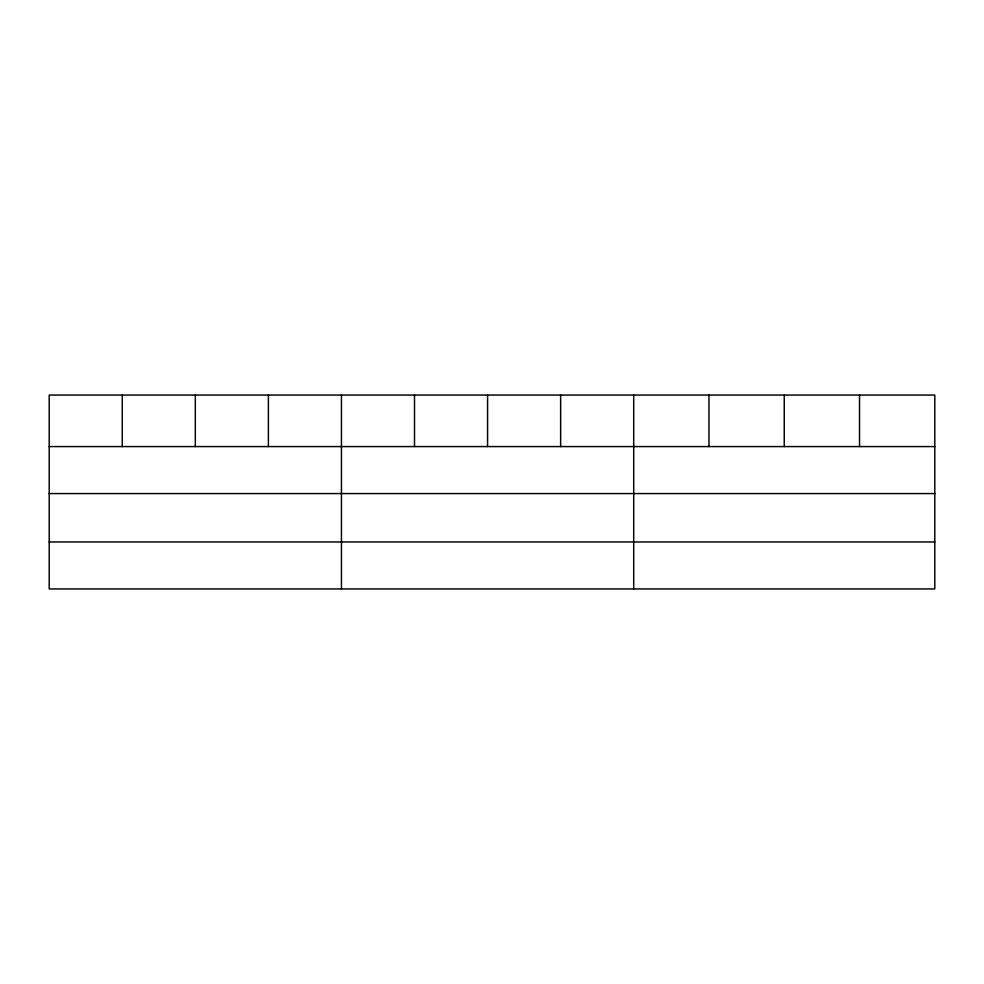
<?xml version="1.0" encoding="UTF-8"?>
<svg xmlns="http://www.w3.org/2000/svg" width="984" height="984" viewBox="0 0 984 984"><rect width="100%" height="100%" fill="white"/><g stroke="black" fill="none" stroke-linecap="round" stroke-linejoin="round"><path stroke-width="1.48" d="M934.8 493.562L934.8 395.064L49.2 395.064L49.2 588.936L934.8 588.936L934.8 493.562L49.2 493.562M49.2 446.576L934.8 446.576M49.2 541.963L934.8 541.963M859.524 395.064L859.524 446.576M784.248 395.064L784.248 446.576M708.972 395.064L708.972 446.576M633.696 395.064L633.696 588.936M560.634 395.064L560.634 446.576M487.572 395.064L487.572 446.576M414.51 395.064L414.51 446.576M341.448 395.064L341.448 588.936M268.386 395.064L268.386 446.576M195.324 395.064L195.324 446.576M122.262 395.064L122.262 446.576"/></g></svg>
